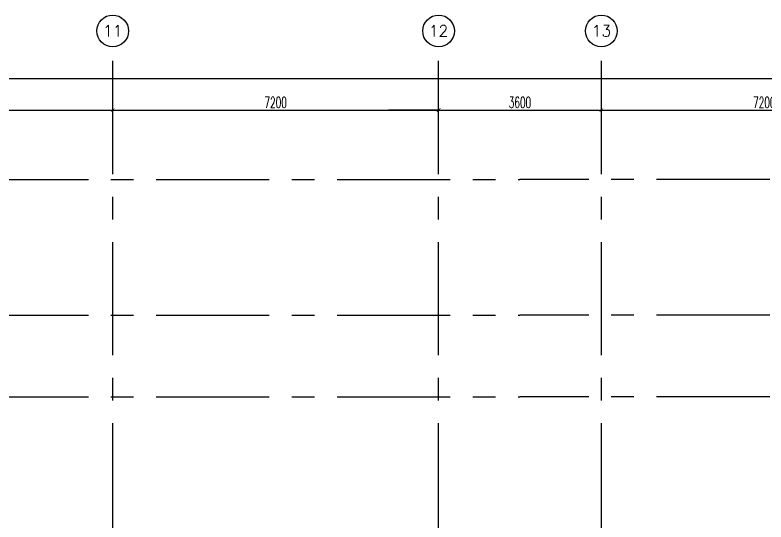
# Model space of a CAD drawing. Extents: x 88808.2 to 88899.2, y 39921.6 to 40001.1.
# Drawn here: x 88865.81 to 88882.41, y 39989.93 to 40001.13 of the extents above; entities that cross this region are included whole.
import ezdxf
from ezdxf.enums import TextEntityAlignment as Align

# ---------------------------------------------------------------- set-up
doc = ezdxf.new("R2010")
doc.units = 0
doc.header["$MEASUREMENT"] = 0
doc.header["$PDMODE"] = 34
doc.linetypes.add('CENTERX2', pattern=[4, 2.5, -0.5, 0.5, -0.5])
doc.layers.get('0').update_dxf_attribs({"color": 11, "linetype": 'CONTINUOUS'})
doc.layers.get('DEFPOINTS').update_dxf_attribs({"color": 11, "linetype": 'CONTINUOUS'})
for name, color, linetype in [('AX', 11, 'CONTINUOUS'), ('AX-CR', 11, 'CONTINUOUS'), ('AX-DIM', 11, 'CONTINUOUS'), ('AX-TXT', 11, 'CONTINUOUS'), ('AXES', 11, 'CENTERX2')]:
    doc.layers.add(name, color=color, linetype=linetype)
doc.styles.add('ROMANS', font='ROMANS.shx', dxfattribs={"width": 0.6})
doc.dimstyles.new('DIM-OUT', dxfattribs={"dimscale": 0, "dimtxt": 0.24, "dimasz": 0.08, "dimexe": 0.02, "dimexo": 0.02, "dimgap": 0.05, "dimtad": 1, "dimdec": 0, "dimlfac": 1000, "dimzin": 0, "dimdsep": 46, "dimtxsty": 'ROMANS', "dimblk1": 'ARCHTICK', "dimblk2": 'ARCHTICK', "dimsah": 1, "dimcen": 0.01, "dimdle": 0.08, "dimclrd": 7, "dimclre": 7, "dimclrt": 2, "dimadec": 0, "dimazin": 0, "dimtp": 2, "dimtm": 2, "dimtfac": 0.114286, "dimtdec": 0, "dimtix": 1, "dimtmove": 2, "dimatfit": 3, "dimldrblk": 'ARCHTICK', "dimfxl": 0, "dimtolj": 1, "dimtzin": 0, "dimarcsym": 0})

# ---------------------------------------------------------------- blocks, each defined once
blk = doc.blocks.new('_ARCHTICK')
at = {"color": 0, "linetype": 'ByBlock', "const_width": 0.15}
blk.add_lwpolyline([(-0.5, -0.5), (0.5, 0.5)], dxfattribs=at)
blk = doc.blocks.new('*D134')
at = {"layer": 'AX-DIM', "color": 7, "lineweight": -2}
for p, q in [((88818.4, 39999.728), (88893.25, 39999.728)), ((88818.48, 39999.348), (88818.48, 39999.748)), ((88893.17, 39996.657), (88893.17, 39999.748))]:
    blk.add_line(p, q, dxfattribs=at)
at = {"layer": 'DEFPOINTS', "color": 0}
for p in [(88893.17, 39999.728), (88818.48, 39999.328), (88893.17, 39996.637)]:
    blk.add_point(p, dxfattribs=at)
at = {"layer": 'AX-DIM', "color": 7, "lineweight": -2, "xscale": 0.08, "yscale": 0.08, "zscale": 0.08, "rotation": 180}
blk.add_blockref('_ARCHTICK', (88818.48, 39999.728), dxfattribs=at)
at = {"layer": 'AX-DIM', "color": 7, "lineweight": -2, "xscale": 0.08, "yscale": 0.08, "zscale": 0.08}
blk.add_blockref('_ARCHTICK', (88893.17, 39999.728), dxfattribs=at)
at = {"layer": 'AX-DIM', "color": 2, "insert": (88855.825, 39999.898), "char_height": 0.24, "attachment_point": 5, "style": 'ROMANS'}
blk.add_mtext('\\A1;74690', dxfattribs=at)
blk = doc.blocks.new('*D144')
at = {"layer": 'AX-DIM', "color": 7, "lineweight": -2}
for p, q in [((88875.09, 39999.028), (88878.85, 39999.028)), ((88875.17, 39998.648), (88875.17, 39999.048)), ((88878.77, 39998.648), (88878.77, 39999.048))]:
    blk.add_line(p, q, dxfattribs=at)
at = {"layer": 'DEFPOINTS', "color": 0}
for p in [(88878.77, 39999.028), (88875.17, 39998.628), (88878.77, 39998.628)]:
    blk.add_point(p, dxfattribs=at)
at = {"layer": 'AX-DIM', "color": 7, "lineweight": -2, "xscale": 0.08, "yscale": 0.08, "zscale": 0.08, "rotation": 180}
blk.add_blockref('_ARCHTICK', (88875.17, 39999.028), dxfattribs=at)
at = {"layer": 'AX-DIM', "color": 7, "lineweight": -2, "xscale": 0.08, "yscale": 0.08, "zscale": 0.08}
blk.add_blockref('_ARCHTICK', (88878.77, 39999.028), dxfattribs=at)
at = {"layer": 'AX-DIM', "color": 2, "insert": (88876.97, 39999.198), "char_height": 0.24, "attachment_point": 5, "style": 'ROMANS'}
blk.add_mtext('\\A1;3600', dxfattribs=at)
blk = doc.blocks.new('*D152')
at = {"layer": 'AX-DIM', "color": 7, "lineweight": -2}
for p, q in [((88875.09, 39999.028), (88878.85, 39999.028)), ((88875.17, 39998.648), (88875.17, 39999.048)), ((88878.77, 39998.648), (88878.77, 39999.048))]:
    blk.add_line(p, q, dxfattribs=at)
at = {"layer": 'DEFPOINTS', "color": 0}
for p in [(88878.77, 39999.028), (88875.17, 39998.628), (88878.77, 39998.628)]:
    blk.add_point(p, dxfattribs=at)
at = {"layer": 'AX-DIM', "color": 7, "lineweight": -2, "xscale": 0.08, "yscale": 0.08, "zscale": 0.08, "rotation": 180}
blk.add_blockref('_ARCHTICK', (88875.17, 39999.028), dxfattribs=at)
at = {"layer": 'AX-DIM', "color": 7, "lineweight": -2, "xscale": 0.08, "yscale": 0.08, "zscale": 0.08}
blk.add_blockref('_ARCHTICK', (88878.77, 39999.028), dxfattribs=at)
at = {"layer": 'AX-DIM', "color": 2, "insert": (88876.97, 39999.198), "char_height": 0.24, "attachment_point": 5, "style": 'ROMANS'}
blk.add_mtext('\\A1;3600', dxfattribs=at)
blk = doc.blocks.new('*D153')
at = {"layer": 'AX-DIM', "color": 7, "lineweight": -2}
for p, q in [((88875.09, 39999.028), (88878.85, 39999.028)), ((88875.17, 39998.648), (88875.17, 39999.048)), ((88878.77, 39998.648), (88878.77, 39999.048))]:
    blk.add_line(p, q, dxfattribs=at)
at = {"layer": 'DEFPOINTS', "color": 0}
for p in [(88878.77, 39999.028), (88875.17, 39998.628), (88878.77, 39998.628)]:
    blk.add_point(p, dxfattribs=at)
at = {"layer": 'AX-DIM', "color": 7, "lineweight": -2, "xscale": 0.08, "yscale": 0.08, "zscale": 0.08, "rotation": 180}
blk.add_blockref('_ARCHTICK', (88875.17, 39999.028), dxfattribs=at)
at = {"layer": 'AX-DIM', "color": 7, "lineweight": -2, "xscale": 0.08, "yscale": 0.08, "zscale": 0.08}
blk.add_blockref('_ARCHTICK', (88878.77, 39999.028), dxfattribs=at)
at = {"layer": 'AX-DIM', "color": 2, "insert": (88876.97, 39999.198), "char_height": 0.24, "attachment_point": 5, "style": 'ROMANS'}
blk.add_mtext('\\A1;3600', dxfattribs=at)
blk = doc.blocks.new('*D150')
at = {"layer": 'AX-DIM', "color": 7, "lineweight": -2}
for p, q in [((88860.69, 39999.028), (88868.05, 39999.028)), ((88860.77, 39998.648), (88860.77, 39999.048)), ((88867.97, 39998.648), (88867.97, 39999.048))]:
    blk.add_line(p, q, dxfattribs=at)
at = {"layer": 'DEFPOINTS', "color": 0}
for p in [(88867.97, 39999.028), (88860.77, 39998.628), (88867.97, 39998.628)]:
    blk.add_point(p, dxfattribs=at)
at = {"layer": 'AX-DIM', "color": 7, "lineweight": -2, "xscale": 0.08, "yscale": 0.08, "zscale": 0.08, "rotation": 180}
blk.add_blockref('_ARCHTICK', (88860.77, 39999.028), dxfattribs=at)
at = {"layer": 'AX-DIM', "color": 7, "lineweight": -2, "xscale": 0.08, "yscale": 0.08, "zscale": 0.08}
blk.add_blockref('_ARCHTICK', (88867.97, 39999.028), dxfattribs=at)
at = {"layer": 'AX-DIM', "color": 2, "insert": (88864.37, 39999.198), "char_height": 0.24, "attachment_point": 5, "style": 'ROMANS'}
blk.add_mtext('\\A1;7200', dxfattribs=at)
blk = doc.blocks.new('*D149')
at = {"layer": 'AX-DIM', "color": 7, "lineweight": -2}
for p, q in [((88867.89, 39999.028), (88875.25, 39999.028)), ((88867.97, 39998.648), (88867.97, 39999.048)), ((88875.17, 39998.648), (88875.17, 39999.048))]:
    blk.add_line(p, q, dxfattribs=at)
at = {"layer": 'DEFPOINTS', "color": 0}
for p in [(88875.17, 39999.028), (88867.97, 39998.628), (88875.17, 39998.628)]:
    blk.add_point(p, dxfattribs=at)
at = {"layer": 'AX-DIM', "color": 7, "lineweight": -2, "xscale": 0.08, "yscale": 0.08, "zscale": 0.08, "rotation": 180}
blk.add_blockref('_ARCHTICK', (88867.97, 39999.028), dxfattribs=at)
at = {"layer": 'AX-DIM', "color": 7, "lineweight": -2, "xscale": 0.08, "yscale": 0.08, "zscale": 0.08}
blk.add_blockref('_ARCHTICK', (88875.17, 39999.028), dxfattribs=at)
at = {"layer": 'AX-DIM', "color": 2, "insert": (88871.57, 39999.198), "char_height": 0.24, "attachment_point": 5, "style": 'ROMANS'}
blk.add_mtext('\\A1;7200', dxfattribs=at)
blk = doc.blocks.new('*D147')
at = {"layer": 'AX-DIM', "color": 7, "lineweight": -2}
for p, q in [((88878.69, 39999.028), (88886.05, 39999.028)), ((88878.77, 39998.648), (88878.77, 39999.048)), ((88885.97, 39998.648), (88885.97, 39999.048))]:
    blk.add_line(p, q, dxfattribs=at)
at = {"layer": 'DEFPOINTS', "color": 0}
for p in [(88885.97, 39999.028), (88878.77, 39998.628), (88885.97, 39998.628)]:
    blk.add_point(p, dxfattribs=at)
at = {"layer": 'AX-DIM', "color": 7, "lineweight": -2, "xscale": 0.08, "yscale": 0.08, "zscale": 0.08, "rotation": 180}
blk.add_blockref('_ARCHTICK', (88878.77, 39999.028), dxfattribs=at)
at = {"layer": 'AX-DIM', "color": 7, "lineweight": -2, "xscale": 0.08, "yscale": 0.08, "zscale": 0.08}
blk.add_blockref('_ARCHTICK', (88885.97, 39999.028), dxfattribs=at)
at = {"layer": 'AX-DIM', "color": 2, "insert": (88882.37, 39999.198), "char_height": 0.24, "attachment_point": 5, "style": 'ROMANS'}
blk.add_mtext('\\A1;7200', dxfattribs=at)
blk = doc.blocks.new('*D145')
at = {"layer": 'AX-DIM', "color": 7, "lineweight": -2}
for p, q in [((88875.09, 39999.028), (88878.85, 39999.028)), ((88875.17, 39998.648), (88875.17, 39999.048)), ((88878.77, 39998.648), (88878.77, 39999.048))]:
    blk.add_line(p, q, dxfattribs=at)
at = {"layer": 'DEFPOINTS', "color": 0}
for p in [(88878.77, 39999.028), (88875.17, 39998.628), (88878.77, 39998.628)]:
    blk.add_point(p, dxfattribs=at)
at = {"layer": 'AX-DIM', "color": 7, "lineweight": -2, "xscale": 0.08, "yscale": 0.08, "zscale": 0.08, "rotation": 180}
blk.add_blockref('_ARCHTICK', (88875.17, 39999.028), dxfattribs=at)
at = {"layer": 'AX-DIM', "color": 7, "lineweight": -2, "xscale": 0.08, "yscale": 0.08, "zscale": 0.08}
blk.add_blockref('_ARCHTICK', (88878.77, 39999.028), dxfattribs=at)
at = {"layer": 'AX-DIM', "color": 2, "insert": (88876.97, 39999.198), "char_height": 0.24, "attachment_point": 5, "style": 'ROMANS'}
blk.add_mtext('\\A1;3600', dxfattribs=at)
blk = doc.blocks.new('AXU')
at = {"layer": 'AX-CR'}
blk.add_circle((0, 350), 350, dxfattribs=at)
at = {"layer": 'AX-TXT', "style": 'ROMANS'}
blk.add_attdef('AX', text='', height=250, dxfattribs=at).set_placement((0, 350), align=Align.MIDDLE)

msp = doc.modelspace()

# ---------------------------------------------------------------- linework, layer by layer
at = {"layer": 'AX-DIM'}
for p, q in [((88876.8903, 39999.7279), (88880.2345, 39999.7279)), ((88875.1703, 39999.0279), (88874.0627, 39999.0279)), ((88878.7703, 39999.0279), (88880.2345, 39999.0279))]:
    msp.add_line(p, q, dxfattribs=at)
at = {"layer": 'AXES'}
for p, q in [((88867.9703, 39921.6153), (88867.9703, 40000.4279)), ((88875.1703, 39921.6153), (88875.1703, 40000.4279)), ((88878.7703, 39921.6153), (88878.7703, 40000.4279)), ((88808.9303, 39997.4996), (88876.9703, 39997.4996)), ((88898.4894, 39997.4996), (88876.9703, 39997.4996)), ((88808.9303, 39994.4996), (88876.9703, 39994.4996)), ((88898.4894, 39994.4996), (88876.9703, 39994.4996)), ((88808.9303, 39992.6996), (88876.9703, 39992.6996)), ((88898.4894, 39992.6996), (88876.9703, 39992.6996))]:
    msp.add_line(p, q, dxfattribs=at)

# ---------------------------------------------------------------- block references
at = {"layer": 'AX', "xscale": 0.001, "yscale": 0.001, "zscale": 0.001}
for p, values in [((88867.9703, 40000.4279), {'AX': '11'}), ((88875.1703, 40000.4279), {'AX': '12'}), ((88875.1703, 40000.4279), {'AX': '12'}), ((88878.7703, 40000.4279), {'AX': '13'}), ((88878.7703, 40000.4279), {'AX': '13'})]:
    msp.add_blockref('AXU', p, dxfattribs=at).add_auto_attribs(values)
at = {"layer": 'AXES', "xscale": 0.001, "yscale": 0.001, "zscale": 0.001}
for p, values in [((88875.1703, 40000.4279), {'AX': '12'}), ((88875.1703, 40000.4279), {'AX': '12'}), ((88878.7703, 40000.4279), {'AX': '13'}), ((88878.7703, 40000.4279), {'AX': '13'})]:
    msp.add_blockref('AXU', p, dxfattribs=at).add_auto_attribs(values)

# ---------------------------------------------------------------- dimensions: what is measured, and where the dimension line sits
at = {"layer": 'AX-DIM'}
for base, p1, p2, picture, middle in [((88893.1703, 39999.7279), (88818.4803, 39999.3279), (88893.1703, 39996.637), '*D134', (88855.8253, 39999.8979)), ((88867.9703, 39999.0279), (88860.7703, 39998.6279), (88867.9703, 39998.6279), '*D150', (88864.3703, 39999.1979)), ((88875.1703, 39999.0279), (88867.9703, 39998.6279), (88875.1703, 39998.6279), '*D149', (88871.5703, 39999.1979)), ((88878.7703, 39999.0279), (88875.1703, 39998.6279), (88878.7703, 39998.6279), '*D144', (88876.9703, 39999.1979)), ((88878.7703, 39999.0279), (88875.1703, 39998.6279), (88878.7703, 39998.6279), '*D152', (88876.9703, 39999.1979)), ((88878.7703, 39999.0279), (88875.1703, 39998.6279), (88878.7703, 39998.6279), '*D153', (88876.9703, 39999.1979)), ((88878.7703, 39999.0279), (88875.1703, 39998.6279), (88878.7703, 39998.6279), '*D145', (88876.9703, 39999.1979)), ((88885.9703, 39999.0279), (88878.7703, 39998.6279), (88885.9703, 39998.6279), '*D147', (88882.3703, 39999.1979))]:
    dim = msp.add_linear_dim(base=base, p1=p1, p2=p2, dimstyle='DIM-OUT', override={"dimscale": 1}, dxfattribs=at)
    dim.commit()
    dim.dimension.update_dxf_attribs({"geometry": picture, "text_midpoint": middle})

doc.saveas('drawing.dxf')
